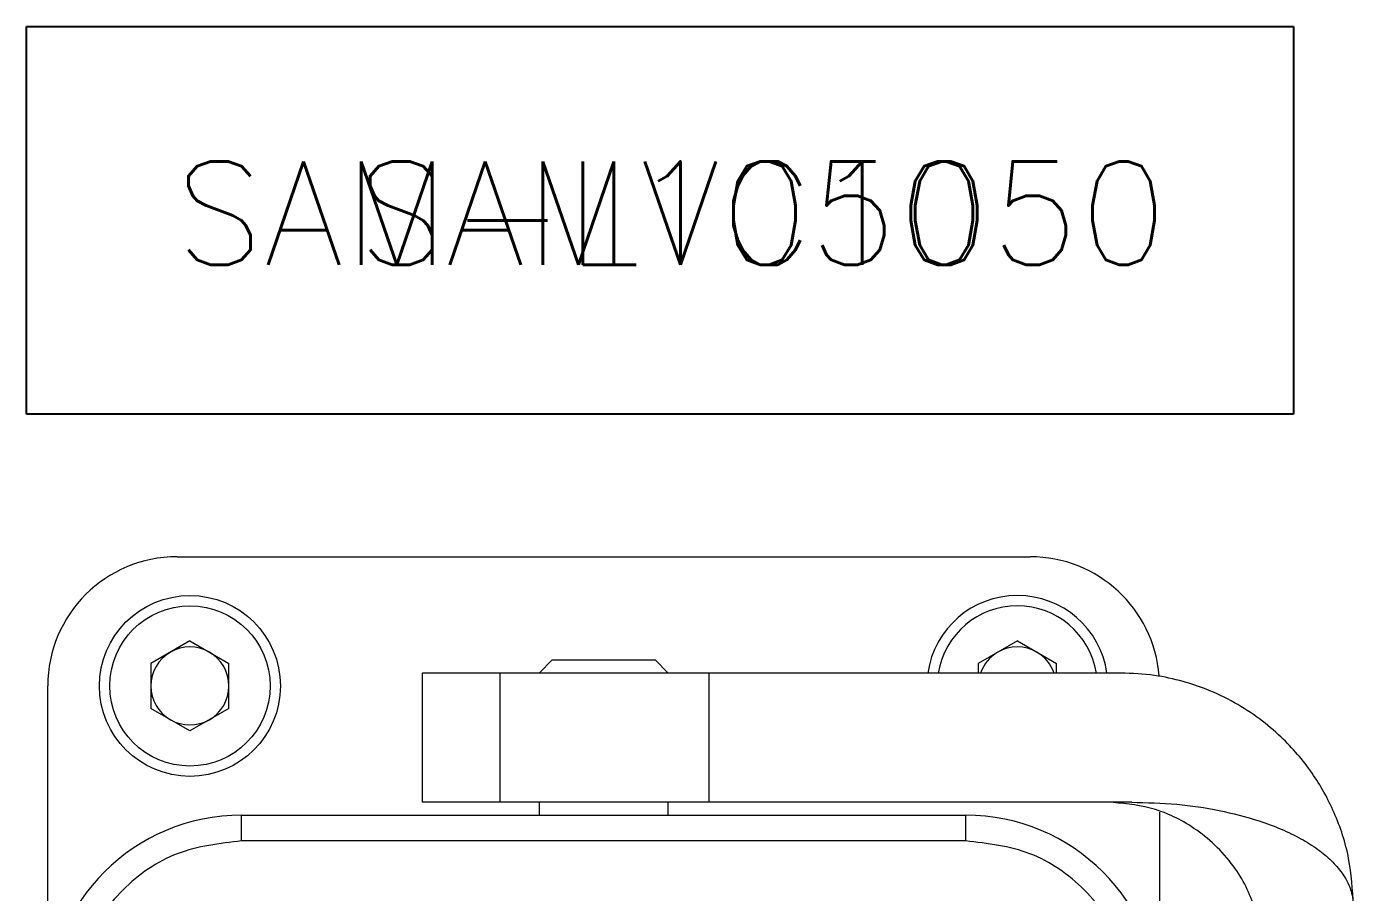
# Model space of a CAD drawing. Extents: x 4137 to 28680, y 2446 to 6814.
# Drawn here: x 10552.5 to 10603.8, y 3552.7 to 3586.2 of the extents above; entities that cross this region are included whole.
import ezdxf
from ezdxf.enums import TextEntityAlignment as Align

# ---------------------------------------------------------------- set-up
doc = ezdxf.new("R2010")
doc.units = 0
doc.header["$LTSCALE"] = 0.5
doc.layers.get('0').update_dxf_attribs({"linetype": 'CONTINUOUS'})
doc.styles.get("Standard").update_dxf_attribs({"font": 'simplex.shx'})

msp = doc.modelspace()

# ---------------------------------------------------------------- linework, layer by layer
for p, q in [((10552.461, 3586.194), (10601.461, 3586.194)), ((10552.461, 3571.194), (10552.461, 3586.194)), ((10552.461, 3586.194), (10601.461, 3586.194)), ((10552.461, 3571.194), (10552.461, 3586.194)), ((10601.461, 3586.194), (10601.461, 3571.194)), ((10601.461, 3586.194), (10601.461, 3571.194)), ((10601.461, 3571.194), (10552.461, 3571.194)), ((10601.461, 3571.194), (10552.461, 3571.194))]:
    msp.add_line(p, q)
at = {"color": 7, "linetype": 'Continuous', "lineweight": 15}
for p, q in [((10558.281, 3565.674), (10591.281, 3565.674)), ((10558.281, 3565.674), (10591.281, 3565.674)), ((10558.781, 3562.418), (10557.271, 3561.546)), ((10558.781, 3562.418), (10557.271, 3561.546)), ((10558.781, 3562.418), (10560.291, 3561.546)), ((10558.781, 3562.418), (10560.291, 3561.546)), ((10590.781, 3562.418), (10589.271, 3561.546)), ((10590.781, 3562.418), (10589.271, 3561.546)), ((10590.781, 3562.418), (10592.291, 3561.546)), ((10590.781, 3562.418), (10592.291, 3561.546)), ((10572.786, 3561.679), (10572.281, 3561.174)), ((10572.786, 3561.679), (10572.281, 3561.174)), ((10576.781, 3561.674), (10572.781, 3561.674)), ((10576.781, 3561.674), (10572.781, 3561.674)), ((10577.281, 3561.174), (10576.776, 3561.679)), ((10577.281, 3561.174), (10576.776, 3561.679)), ((10557.271, 3561.546), (10557.271, 3559.802)), ((10557.271, 3561.546), (10557.271, 3559.802)), ((10560.291, 3559.802), (10560.291, 3561.546)), ((10560.291, 3559.802), (10560.291, 3561.546)), ((10567.781, 3561.179), (10567.781, 3561.174)), ((10567.781, 3561.179), (10567.781, 3561.174)), ((10567.781, 3556.174), (10567.781, 3561.174)), ((10567.781, 3556.174), (10567.781, 3561.174)), ((10570.781, 3556.174), (10570.781, 3561.174)), ((10578.86, 3561.174), (10570.781, 3561.174)), ((10570.781, 3556.174), (10570.781, 3561.174)), ((10578.86, 3561.174), (10570.781, 3561.174)), ((10578.86, 3556.174), (10578.86, 3561.174)), ((10594.781, 3561.174), (10578.86, 3561.174)), ((10578.86, 3556.174), (10578.86, 3561.174)), ((10594.781, 3561.174), (10578.86, 3561.174)), ((10589.271, 3561.546), (10589.271, 3561.174)), ((10589.271, 3561.546), (10589.271, 3561.174)), ((10592.291, 3561.174), (10592.291, 3561.546)), ((10592.291, 3561.174), (10592.291, 3561.546)), ((10553.281, 3548.174), (10553.281, 3560.674)), ((10553.281, 3548.174), (10553.281, 3560.674)), ((10558.781, 3558.931), (10557.271, 3559.802)), ((10558.781, 3558.931), (10557.271, 3559.802)), ((10560.291, 3559.802), (10558.781, 3558.931)), ((10560.291, 3559.802), (10558.781, 3558.931)), ((10567.781, 3556.174), (10567.781, 3556.169)), ((10567.781, 3556.174), (10567.781, 3556.169)), ((10578.86, 3556.174), (10570.781, 3556.174)), ((10578.86, 3556.174), (10570.781, 3556.174)), ((10572.281, 3556.174), (10572.281, 3555.674)), ((10572.281, 3556.174), (10572.281, 3555.674)), ((10577.281, 3555.674), (10577.281, 3556.174)), ((10577.281, 3555.674), (10577.281, 3556.174)), ((10595.203, 3556.174), (10578.86, 3556.174)), ((10595.203, 3556.174), (10578.86, 3556.174)), ((10560.781, 3554.674), (10560.781, 3555.674)), ((10560.781, 3555.674), (10588.781, 3555.674)), ((10560.781, 3554.674), (10560.781, 3555.674)), ((10560.781, 3555.674), (10588.781, 3555.674)), ((10588.781, 3555.674), (10588.781, 3554.674)), ((10588.781, 3555.674), (10588.781, 3554.674)), ((10596.281, 3555.784), (10596.281, 3548.174)), ((10596.281, 3555.784), (10596.281, 3548.174)), ((10588.781, 3554.674), (10560.781, 3554.674)), ((10588.781, 3554.674), (10560.781, 3554.674))]:
    msp.add_line(p, q, dxfattribs=at)
for radius in [3.5, 3.5, 3.1, 3.1]:
    msp.add_circle((10558.781, 3560.674), radius, dxfattribs=at)
for centre, radius, start, end in [((10558.281, 3560.674), 5, 90, 180), ((10558.281, 3560.674), 5, 90, 180), ((10591.281, 3560.674), 5, 4.4411, 90), ((10591.281, 3560.674), 5, 4.4411, 90), ((10590.781, 3560.674), 3.5, 8.2132, 171.7868), ((10590.781, 3560.674), 3.5, 8.2132, 171.7868), ((10558.781, 3560.674), 1.51, 60, 120), ((10558.781, 3560.674), 1.51, 60, 120), ((10590.781, 3560.674), 1.51, 60, 120), ((10590.781, 3560.674), 1.51, 60, 120), ((10558.781, 3560.674), 1.51, 120, 180), ((10558.781, 3560.674), 1.51, 120, 180), ((10558.781, 3560.674), 1.51, 0, 60), ((10558.781, 3560.674), 1.51, 0, 60), ((10590.781, 3560.674), 1.51, 120, 160.6629), ((10590.781, 3560.674), 1.51, 120, 160.6629), ((10590.781, 3560.674), 1.51, 19.3371, 60), ((10590.781, 3560.674), 1.51, 19.3371, 60), ((10558.781, 3560.674), 1.51, 180, 240), ((10558.781, 3560.674), 1.51, 180, 240), ((10558.781, 3560.674), 1.51, 300, 0), ((10558.781, 3560.674), 1.51, 300, 0), ((10558.781, 3560.674), 1.51, 240, 300), ((10558.781, 3560.674), 1.51, 240, 300), ((10560.781, 3548.174), 7.5, 90, 180), ((10560.781, 3548.174), 7.5, 90, 180), ((10588.781, 3548.174), 7.5, 0, 90), ((10588.781, 3548.174), 7.5, 0, 90)]:
    msp.add_arc(centre, radius, start, end, dxfattribs=at)
at = {"color": 8, "linetype": 'Continuous', "lineweight": 15}
msp.add_arc((10590.781, 3560.674), 3.1, 9.2818, 170.7182, dxfattribs=at)
msp.add_arc((10590.781, 3560.674), 3.1, 9.2818, 170.7182, dxfattribs=at)
at = {"color": 7, "linetype": 'Continuous', "lineweight": 15}
for points, knots in [([(10570.781, 3561.174), (10570.387, 3561.174), (10569.601, 3561.174), (10568.61, 3561.174), (10567.916, 3561.174), (10567.826, 3561.174), (10567.781, 3561.174)], [0, 0, 0, 0, 0.25, 0.5, 0.750001, 1, 1, 1, 1]), ([(10570.781, 3561.174), (10570.387, 3561.174), (10569.601, 3561.174), (10568.61, 3561.174), (10567.916, 3561.174), (10567.826, 3561.174), (10567.781, 3561.174)], [0, 0, 0, 0, 0.25, 0.5, 0.750001, 1, 1, 1, 1]), ([(10603.781, 3552.174), (10603.744, 3552.787), (10603.67, 3554.027), (10603.092, 3555.773), (10602.357, 3557.095), (10601.627, 3558.04), (10600.953, 3558.75), (10600.142, 3559.432), (10599.171, 3560.06), (10598.174, 3560.534), (10597.136, 3560.879), (10596.031, 3561.122), (10595.218, 3561.156), (10594.781, 3561.174)], [0, 0, 0, 0, 0.123485, 0.2497094, 0.3705494, 0.4348736, 0.4998427, 0.5779277, 0.6613773, 0.7498939, 0.8190889, 0.9025817, 1, 1, 1, 1]), ([(10603.781, 3552.174), (10603.744, 3552.787), (10603.67, 3554.027), (10603.092, 3555.773), (10602.357, 3557.095), (10601.627, 3558.04), (10600.953, 3558.75), (10600.142, 3559.432), (10599.171, 3560.06), (10598.174, 3560.534), (10597.136, 3560.879), (10596.031, 3561.122), (10595.218, 3561.156), (10594.781, 3561.174)], [0, 0, 0, 0, 0.123485, 0.2497094, 0.3705494, 0.4348736, 0.4998427, 0.5779277, 0.6613773, 0.7498939, 0.8190889, 0.9025817, 1, 1, 1, 1]), ([(10570.781, 3556.174), (10570.387, 3556.174), (10569.601, 3556.174), (10568.61, 3556.174), (10567.916, 3556.174), (10567.826, 3556.174), (10567.781, 3556.174)], [0, 0, 0, 0, 0.25, 0.5, 0.750001, 1, 1, 1, 1]), ([(10570.781, 3556.174), (10570.387, 3556.174), (10569.601, 3556.174), (10568.61, 3556.174), (10567.916, 3556.174), (10567.826, 3556.174), (10567.781, 3556.174)], [0, 0, 0, 0, 0.25, 0.5, 0.750001, 1, 1, 1, 1]), ([(10599.938, 3552.174), (10599.824, 3552.454), (10599.586, 3553.044), (10598.827, 3554.197), (10597.59, 3555.295), (10595.925, 3556.045), (10594.829, 3556.131), (10594.281, 3556.174)], [0, 0, 0, 0, 0.106086, 0.223203, 0.499716, 0.749714, 1, 1, 1, 1]), ([(10599.938, 3552.174), (10599.824, 3552.454), (10599.586, 3553.044), (10598.827, 3554.197), (10597.59, 3555.295), (10595.925, 3556.045), (10594.829, 3556.131), (10594.281, 3556.174)], [0, 0, 0, 0, 0.106086, 0.223203, 0.499716, 0.749714, 1, 1, 1, 1]), ([(10595.203, 3556.174), (10595.785, 3556.16), (10596.921, 3556.131), (10598.571, 3555.884), (10599.92, 3555.538), (10600.97, 3555.153), (10601.733, 3554.787), (10602.386, 3554.38), (10602.926, 3553.939), (10603.364, 3553.428), (10603.703, 3552.847), (10603.756, 3552.388), (10603.781, 3552.174)], [0, 0, 0, 0, 0.17529, 0.341504, 0.50016, 0.591087, 0.674174, 0.750201, 0.816448, 0.875182, 0.941928, 1, 1, 1, 1]), ([(10595.203, 3556.174), (10595.785, 3556.16), (10596.921, 3556.131), (10598.571, 3555.884), (10599.92, 3555.538), (10600.97, 3555.153), (10601.733, 3554.787), (10602.386, 3554.38), (10602.926, 3553.939), (10603.364, 3553.428), (10603.703, 3552.847), (10603.756, 3552.388), (10603.781, 3552.174)], [0, 0, 0, 0, 0.17529, 0.341504, 0.50016, 0.591087, 0.674174, 0.750201, 0.816448, 0.875182, 0.941928, 1, 1, 1, 1]), ([(10560.781, 3554.674), (10559.929, 3554.576), (10558.225, 3554.381), (10556.077, 3552.878), (10554.574, 3550.729), (10554.378, 3549.026), (10554.281, 3548.174)], [0, 0, 0, 0, 0.25, 0.5, 0.75, 1, 1, 1, 1]), ([(10560.781, 3554.674), (10559.929, 3554.576), (10558.225, 3554.381), (10556.077, 3552.878), (10554.574, 3550.729), (10554.378, 3549.026), (10554.281, 3548.174)], [0, 0, 0, 0, 0.25, 0.5, 0.75, 1, 1, 1, 1]), ([(10595.281, 3548.174), (10595.183, 3549.026), (10594.987, 3550.729), (10593.484, 3552.878), (10591.336, 3554.381), (10589.632, 3554.576), (10588.781, 3554.674)], [0, 0, 0, 0, 0.25, 0.5, 0.75, 1, 1, 1, 1]), ([(10595.281, 3548.174), (10595.183, 3549.026), (10594.987, 3550.729), (10593.484, 3552.878), (10591.336, 3554.381), (10589.632, 3554.576), (10588.781, 3554.674)], [0, 0, 0, 0, 0.25, 0.5, 0.75, 1, 1, 1, 1])]:
    msp.add_open_spline(points, degree=3, knots=knots, dxfattribs=at)

# ---------------------------------------------------------------- texts
for s in ['SAM-LVC1050', 'SAM1050']:
    msp.add_text(s, height=4).set_placement((10577.405, 3576.976), align=Align.CENTER)

doc.saveas('drawing.dxf')
